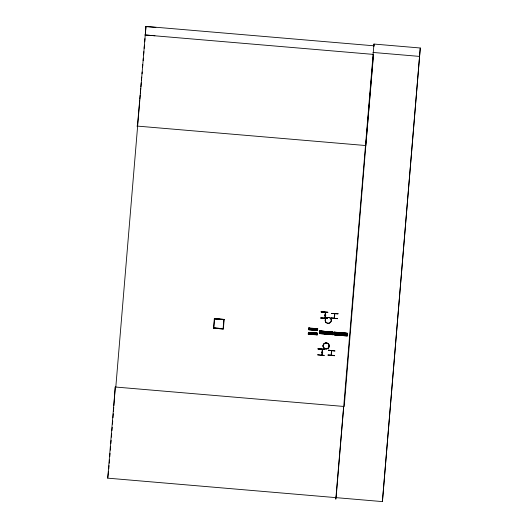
<?xml version="1.0" encoding="UTF-8"?>
<svg xmlns="http://www.w3.org/2000/svg" width="528" height="528" viewBox="0 0 528 528"><rect width="100%" height="100%" fill="white"/><g stroke="black" fill="none" stroke-linecap="round" stroke-linejoin="round"><path stroke-width="0.79" d="M317.302 333.188L308.438 332.422L308.306 334L317.17 334.726L317.196 334.349L308.332 333.61L308.286 334.158L317.15 334.91L317.315 333.082L317.282 333.478L317.302 333.142L308.444 332.336L308.398 332.864L308.444 332.323M317.559 330.046L308.695 329.195L308.649 329.736L317.533 330.337L308.656 329.703M317.632 329.215L317.678 328.673L317.632 329.221L308.768 328.462L308.807 327.908L317.671 328.759L317.533 330.337L308.662 329.584L308.695 329.182L317.539 330.31M317.288 333.386L308.418 332.64L317.275 333.511M317.559 330.033L317.519 330.475M319.513 332.957L332.805 334.085M319.631 331.663L332.924 332.825L332.99 331.993L332.752 334.732L319.46 333.571L332.759 334.706M347.338 335.194L334.046 334.046L347.332 335.273L347.272 335.966L333.98 334.831L334.217 332.099L347.516 333.227L347.299 335.689L334 334.653L334.052 334.006L347.345 335.135M334.217 332.138L334.165 332.746L347.464 333.828L334.151 332.904M347.464 333.828L347.503 333.366L334.211 332.237L347.497 333.412M112.721 421.027L112.497 424.109M112.966 417.787L113.269 413.734M113.447 411.305L113.758 407.26M113.876 405.636L115.276 387.011L115.81 387.05L145.972 26.4L374.365 45.837M308.286 334.151L308.332 333.61L317.196 334.382L317.156 334.891M308.299 334.013L317.189 334.475M308.774 328.324L317.678 328.693M317.163 334.765L308.312 333.841M319.46 333.604L319.526 332.779L332.818 333.96L332.772 334.521L319.499 333.135L332.792 334.264M319.658 331.36L332.944 332.594M319.664 331.228L332.963 332.31M319.697 330.878L332.977 332.178L319.697 330.858L319.493 333.366M333.98 334.831L347.279 335.94M334.171 332.719L347.464 333.848L334.151 332.93M334.191 332.462L347.49 333.544M347.312 335.498L334 334.607M336.112 497.66L373.963 44.055L420.275 47.995L382.417 501.6L107.725 478.157L115.282 386.945L115.817 386.991M108.788 468.864L109.058 465.61M109.263 463.168L109.534 459.914M109.798 456.661L110.068 453.407M110.339 450.146L110.609 446.893M110.88 443.639L111.151 440.385M111.415 437.131L111.685 433.871M111.956 430.617L112.226 427.363M142.606 67.089L142.804 64.647M143.141 60.581L143.345 58.139M143.616 54.886L143.887 51.625M144.157 48.371L144.421 45.118M144.692 41.864L144.962 38.61M145.233 35.35L145.438 32.908M145.57 31.284L145.972 26.4M213.543 328.152L214.335 318.595L224.149 319.427L223.357 328.99L213.543 328.152L223.357 328.99M213.833 327.914L214.586 318.879L223.859 319.671L223.106 328.7L213.833 327.914L223.106 328.7M308.675 329.584L308.807 327.934L308.768 328.449L317.632 329.188M308.477 332.944L308.359 333.419M308.84 328.528L308.722 329.003M309.21 334.079L309.335 332.495M309.573 329.663L309.705 328.079M313.071 334.376L313.203 332.792M313.434 329.96L313.566 328.409M313.969 334.455L314.101 332.871M314.767 334.521L314.899 332.937M315.269 328.522L315.137 330.106M315.671 334.594L315.803 333.016M316.166 328.601L316.034 330.178M316.635 330.231L316.767 328.647M324.199 355.595L317.671 354.809M318.146 349.061L318.173 348.724L318.146 349.061L324.7 349.536L318.153 348.975M320.707 318.087L327.281 318.311L327.254 318.641L320.707 318.087L320.74 317.75L327.281 318.311M321.209 312.022L321.242 311.692L327.789 312.246L327.756 312.576L321.209 312.022L321.242 311.692M320.839 333.485L321.037 331.109M321.664 352.44L321.704 351.978L322.727 352.064L322.687 352.526L321.664 352.44L322.654 352.493M325.367 312.305L324.885 318.107M324.687 349.615L324.72 349.279L318.166 348.797L324.72 349.279M326.634 333.934L326.832 331.564M329.38 331.775L329.182 334.151M331.492 350.704L331.122 355.186L327.961 355.179L334.508 355.714L331.393 355.205L331.762 350.724M330.528 334.264L330.726 331.894M331.432 334.343L331.63 331.967M334.184 318.146L334.561 313.665M334.462 318.173L334.831 313.691M335.359 334.719L335.557 332.35M337.986 313.691L331.426 313.401L337.986 313.711M341.154 335.174L341.352 332.798M343.9 333.016L343.702 335.386M345.055 335.498L345.246 333.128M345.952 335.577L346.15 333.208M373.758 46.517L373.963 44.055M382.417 501.6L420.275 47.995M343.669 406.441L335.795 499.178L336.059 496.907M373.547 54.417L365.812 145.543L136.884 126.06M137.419 126.106L139.649 100.795M139.795 99.165L140.158 95.08M140.303 93.449L140.732 88.546M140.877 86.915L141.233 82.83M141.451 80.381L141.742 77.114M142.025 73.847L142.204 71.973M319.631 331.696L319.691 330.997L332.983 332.132M107.725 478.157L108.544 471.22M214.335 318.595L224.149 319.427M214.586 318.879L223.859 319.671M314.464 328.482L314.338 330.04M316.272 334.646L316.397 333.095M325.631 312.398L325.156 318.146M322.291 349.411L321.816 355.139M322.562 349.437L322.087 355.186M327.756 312.576L321.222 311.942M327.789 312.246L321.235 311.758M324.218 355.344L317.665 354.856M328.178 331.676L327.98 334.052M342.698 332.911L342.5 335.287M145.946 26.644L155.885 27.423M154.909 35.746L144.969 34.96L373.362 54.397L344.203 406.487L115.276 387.011M372.979 52.444L419.285 56.384M331.426 313.375L337.966 313.936M308.788 328.152L317.645 329.063L308.781 328.258M308.682 329.393L317.546 330.185M319.519 332.911L332.812 334.039M308.425 332.541L317.288 333.326M308.405 332.845L317.269 333.637M327.98 354.935L334.528 355.489M319.493 333.227L332.779 334.455L319.486 333.241M324.766 314.939L324.733 315.401L325.756 315.493L325.789 315.031L324.766 314.939M328.376 350.176L334.904 350.968L328.376 350.176M331.049 317.882L337.577 318.681L331.049 317.882M313.606 329.089C313.949 330.475 314.767 328.225 313.606 329.089M313.243 333.505C313.579 334.891 314.398 332.64 313.243 333.505M325.921 322.219A3.056 2.95 6.7 0 0 331.122 321.334A3.056 2.95 6.7 0 0 327.697 317.414A3.056 2.95 6.7 0 0 325.921 322.219M325.901 322.285A3.076 2.977 6.7 0 0 331.142 321.394A3.076 2.977 6.7 0 0 327.683 317.44A3.076 2.977 6.7 0 0 325.901 322.285M323.796 347.846A3.062 2.957 6.7 0 0 329.003 346.955A3.062 2.957 6.7 0 0 325.571 343.028A3.062 2.957 6.7 0 0 323.796 347.846A3.076 2.977 6.7 0 0 329.03 346.929A3.056 2.95 6.7 0 0 325.578 342.982A3.076 2.977 6.7 0 0 323.783 347.82A3.056 2.95 6.7 0 0 329.003 346.903A3.076 2.977 6.7 0 0 325.571 342.976A3.056 2.95 6.7 0 0 323.809 347.787"/></g></svg>
